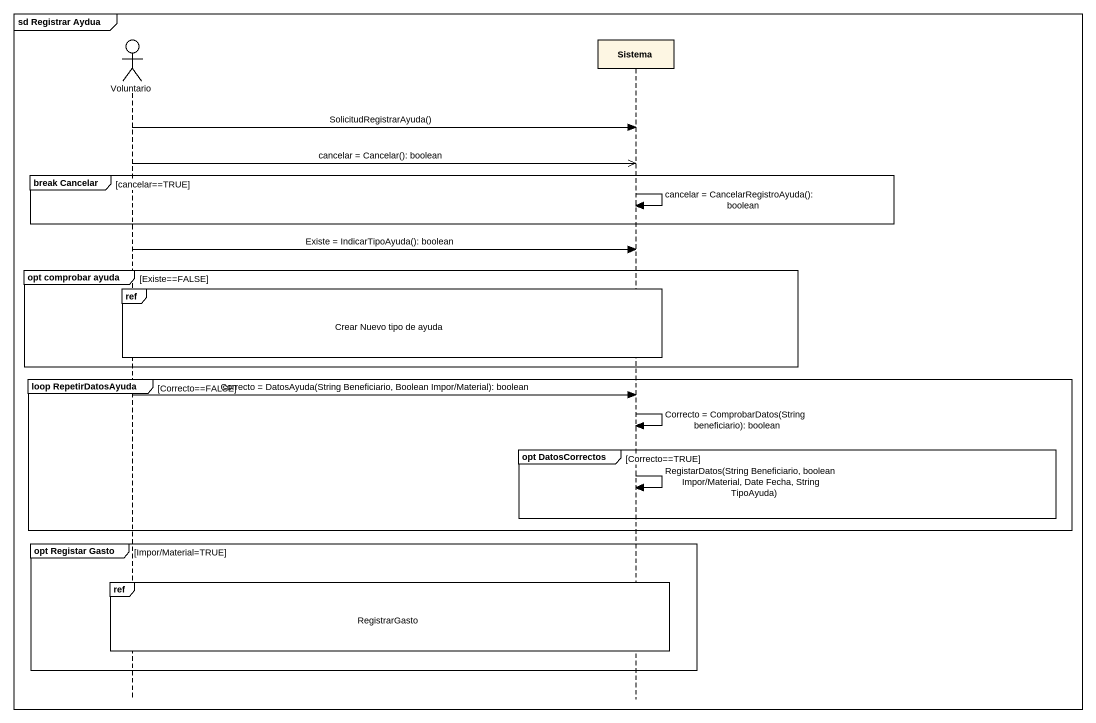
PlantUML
@startuml
mainframe sd Registrar Aydua
hide footbox
actor Voluntario
participant Sistema

Voluntario -> Sistema : SolicitudRegistrarAyuda()
Voluntario ->> Sistema : cancelar = Cancelar(): boolean
group break Cancelar [cancelar==TRUE]
  Sistema -> Sistema : cancelar = CancelarRegistroAyuda(): boolean
end
Voluntario -> Sistema : Existe = IndicarTipoAyuda(): boolean
group opt comprobar ayuda [Existe==FALSE]
  ref over Voluntario, Sistema : Crear Nuevo tipo de ayuda
end
group loop RepetirDatosAyuda [Correcto==FALSE]
  Voluntario -> Sistema : Correcto = DatosAyuda(String Beneficiario, Boolean Impor/Material): boolean
  Sistema -> Sistema : Correcto = ComprobarDatos(String beneficiario): boolean
  group opt DatosCorrectos [Correcto==TRUE]
    Sistema -> Sistema : RegistarDatos(String Beneficiario, boolean Impor/Material, Date Fecha, String TipoAyuda)
  end
end
group opt Registar Gasto [Impor/Material=TRUE]
  ref over Voluntario, Sistema : RegistrarGasto
end
@enduml
